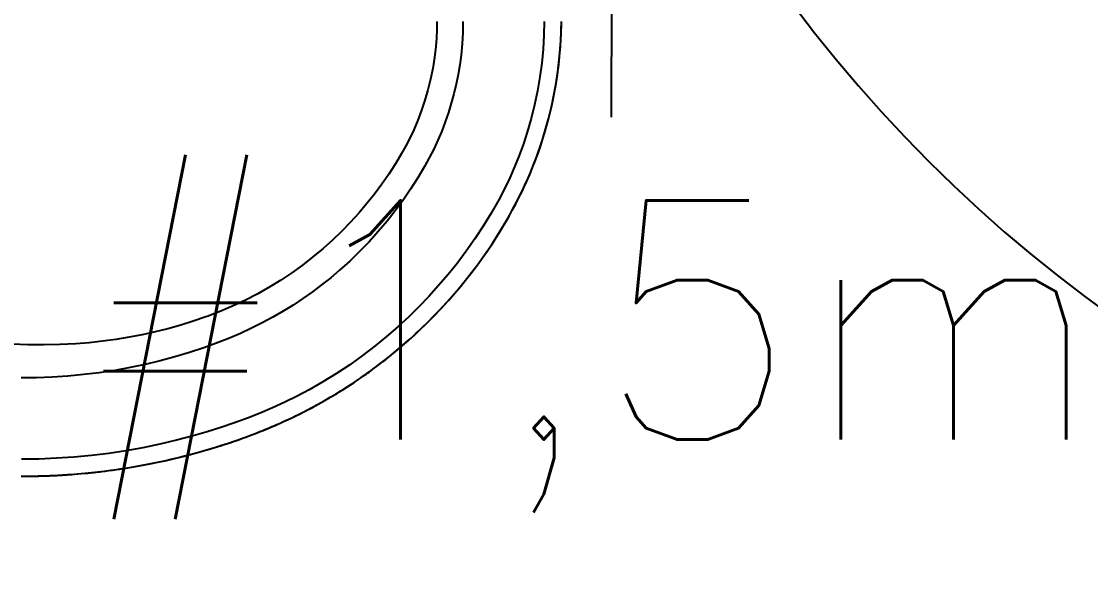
# Model space of a CAD drawing. Header units: metres. Extents: x 2442 to 5008, y 1070 to 2228.
# Drawn here: x 2512.7901 to 2513.2376, y 1093.7198 to 1093.9541 of the extents above; entities that cross this region are included whole.
import ezdxf
from ezdxf.enums import TextEntityAlignment as Align

# ---------------------------------------------------------------- set-up
doc = ezdxf.new("R2010")
doc.units = ezdxf.units.M
for name, color, linetype in [('ARQ LAYOUT', 252, 'Continuous'), ('ARQ-TEXTO3', 3, 'Continuous'), ('FIACAO', 7, 'Continuous'), ('INDICACAO_BIT_FIACAO', 10, 'Continuous')]:
    doc.layers.add(name, color=color, linetype=linetype)
doc.styles.add('ROMANS', font='ROMANS.SHX')

# ---------------------------------------------------------------- blocks, each defined once
blk = doc.blocks.new('A$C072D13A2')
for p, q in [((-0.13482, -0.33462), (-0.13457, -0.32795)), ((-0.18977, -0.33184), (-0.18975, -0.33557)), ((-0.18975, -0.33557), (-0.18975, -0.336)), ((-0.18973, -0.33532), (-0.18972, -0.33576)), ((-0.18258, -0.33921), (-0.1827, -0.33187)), ((-0.14859, -0.3382), (-0.14866, -0.33179)), ((-0.13487, -0.34129), (-0.13482, -0.33462)), ((-0.18975, -0.336), (-0.18975, -0.33629)), ((-0.18975, -0.33629), (-0.18974, -0.33653)), ((-0.18974, -0.33653), (-0.18974, -0.33686)), ((-0.18974, -0.33686), (-0.18973, -0.33731)), ((-0.18973, -0.33731), (-0.18972, -0.33785)), ((-0.18972, -0.33576), (-0.18972, -0.33613)), ((-0.18972, -0.33613), (-0.18971, -0.33633)), ((-0.18972, -0.33785), (-0.18969, -0.33917)), ((-0.18971, -0.33633), (-0.18971, -0.3366)), ((-0.18971, -0.3366), (-0.18971, -0.33694)), ((-0.18971, -0.33694), (-0.1897, -0.33737)), ((-0.1897, -0.33737), (-0.18969, -0.33788)), ((-0.18969, -0.33788), (-0.18968, -0.33849)), ((-0.18969, -0.33917), (-0.18967, -0.34013)), ((-0.18968, -0.33849), (-0.18966, -0.33903)), ((-0.18966, -0.33903), (-0.18965, -0.33944)), ((-0.18965, -0.33944), (-0.18964, -0.33986)), ((-0.18964, -0.33986), (-0.18957, -0.34212)), ((-0.18228, -0.34655), (-0.18258, -0.33921)), ((-0.14834, -0.34477), (-0.14859, -0.3382)), ((-0.18967, -0.34013), (-0.18964, -0.34109)), ((-0.18964, -0.34109), (-0.18961, -0.34204)), ((-0.18961, -0.34204), (-0.18957, -0.34299)), ((-0.18957, -0.34212), (-0.18954, -0.34294)), ((-0.18957, -0.34299), (-0.18955, -0.34367)), ((-0.18955, -0.34367), (-0.18952, -0.34421)), ((-0.18954, -0.34294), (-0.18951, -0.34376)), ((-0.18952, -0.34421), (-0.18951, -0.34447)), ((-0.18951, -0.34376), (-0.18949, -0.34425)), ((-0.18951, -0.34447), (-0.1895, -0.34485)), ((-0.18949, -0.34425), (-0.18947, -0.34465)), ((-0.13472, -0.34795), (-0.13487, -0.34129)), ((-0.1895, -0.34485), (-0.18947, -0.34537)), ((-0.18947, -0.34465), (-0.18945, -0.34524)), ((-0.18947, -0.34537), (-0.18944, -0.34602)), ((-0.18945, -0.34524), (-0.18941, -0.34604)), ((-0.18944, -0.34602), (-0.1894, -0.3468)), ((-0.18941, -0.34604), (-0.18936, -0.34703)), ((-0.1894, -0.3468), (-0.18936, -0.3475)), ((-0.18936, -0.34703), (-0.18931, -0.34794)), ((-0.18936, -0.3475), (-0.18932, -0.34828)), ((-0.18932, -0.34828), (-0.18927, -0.34914)), ((-0.18931, -0.34794), (-0.18925, -0.34898)), ((-0.18925, -0.34898), (-0.1892, -0.34987)), ((-0.18178, -0.35388), (-0.18228, -0.34655)), ((-0.14791, -0.35134), (-0.14834, -0.34477)), ((-0.13437, -0.35461), (-0.13472, -0.34795)), ((-0.18927, -0.34914), (-0.18923, -0.34985)), ((-0.18923, -0.34985), (-0.18919, -0.35044)), ((-0.1892, -0.34987), (-0.18915, -0.35059)), ((-0.18919, -0.35044), (-0.18915, -0.35101)), ((-0.18915, -0.35059), (-0.1891, -0.35129)), ((-0.18915, -0.35101), (-0.18911, -0.35156)), ((-0.18911, -0.35156), (-0.18902, -0.35293)), ((-0.1891, -0.35129), (-0.18906, -0.35196)), ((-0.18906, -0.35196), (-0.18901, -0.3526)), ((-0.18902, -0.35293), (-0.18892, -0.35416)), ((-0.18901, -0.3526), (-0.1888, -0.35529)), ((-0.14729, -0.3579), (-0.14791, -0.35134)), ((-0.18892, -0.35416), (-0.18881, -0.35549)), ((-0.18881, -0.35549), (-0.18869, -0.35695)), ((-0.1888, -0.35529), (-0.18853, -0.35836)), ((-0.18869, -0.35695), (-0.18856, -0.35836)), ((-0.18109, -0.36119), (-0.18178, -0.35388)), ((-0.14649, -0.36443), (-0.14729, -0.3579)), ((-0.13392, -0.36022), (-0.13437, -0.35461)), ((-0.18856, -0.35836), (-0.18843, -0.35972)), ((-0.18853, -0.35836), (-0.18824, -0.36123)), ((-0.18843, -0.35972), (-0.18834, -0.36061)), ((-0.18834, -0.36061), (-0.18825, -0.36148)), ((-0.18825, -0.36148), (-0.18816, -0.36232)), ((-0.18824, -0.36123), (-0.18795, -0.3639)), ((-0.18816, -0.36232), (-0.18807, -0.36315)), ((-0.1802, -0.36847), (-0.18109, -0.36119)), ((-0.13331, -0.36581), (-0.13392, -0.36022)), ((-0.18807, -0.36315), (-0.18797, -0.36395)), ((-0.18797, -0.36395), (-0.18788, -0.36473)), ((-0.18795, -0.3639), (-0.18779, -0.36526)), ((-0.18788, -0.36473), (-0.18778, -0.36558)), ((-0.18779, -0.36526), (-0.18759, -0.36689)), ((-0.18778, -0.36558), (-0.1873, -0.36935)), ((-0.18759, -0.36689), (-0.18739, -0.36849)), ((-0.1455, -0.37094), (-0.14649, -0.36443)), ((-0.13256, -0.37139), (-0.13331, -0.36581)), ((-0.18739, -0.36849), (-0.18717, -0.37007)), ((-0.1873, -0.36935), (-0.18679, -0.37295)), ((-0.18717, -0.37007), (-0.18696, -0.37162)), ((-0.17912, -0.37559), (-0.1802, -0.36847)), ((-0.14433, -0.37741), (-0.1455, -0.37094)), ((-0.13165, -0.37694), (-0.13256, -0.37139)), ((-0.18696, -0.37162), (-0.18673, -0.37315)), ((-0.18679, -0.37295), (-0.18626, -0.37636)), ((-0.18673, -0.37315), (-0.18624, -0.37635)), ((-0.17785, -0.38269), (-0.17912, -0.37559)), ((-0.18626, -0.37636), (-0.18571, -0.37961)), ((-0.18624, -0.37635), (-0.18572, -0.37943)), ((-0.18572, -0.37943), (-0.18518, -0.38241)), ((-0.18571, -0.37961), (-0.18516, -0.3827)), ((-0.14302, -0.38366), (-0.14433, -0.37741)), ((-0.1306, -0.38247), (-0.13165, -0.37694)), ((-0.18518, -0.38241), (-0.18464, -0.38529)), ((-0.18516, -0.3827), (-0.1846, -0.38562)), ((-0.17639, -0.38975), (-0.17785, -0.38269)), ((-0.14153, -0.38989), (-0.14302, -0.38366)), ((-0.12941, -0.38786), (-0.1306, -0.38247)), ((-0.18464, -0.38529), (-0.18435, -0.38671)), ((-0.1846, -0.38562), (-0.18392, -0.38891)), ((-0.18435, -0.38671), (-0.18405, -0.38818)), ((-0.18405, -0.38818), (-0.18375, -0.38963)), ((-0.18392, -0.38891), (-0.18314, -0.39254)), ((-0.12808, -0.39321), (-0.12941, -0.38786)), ((-0.18375, -0.38963), (-0.18344, -0.39104)), ((-0.18344, -0.39104), (-0.18314, -0.39243)), ((-0.18314, -0.39243), (-0.18283, -0.39379)), ((-0.18314, -0.39254), (-0.18235, -0.39591)), ((-0.17474, -0.39677), (-0.17639, -0.38975)), ((-0.13987, -0.39607), (-0.14153, -0.38989)), ((-0.12659, -0.39853), (-0.12808, -0.39321)), ((-0.18283, -0.39379), (-0.18252, -0.39511)), ((-0.18252, -0.39511), (-0.18192, -0.39761)), ((-0.18235, -0.39591), (-0.18148, -0.39947)), ((-0.18192, -0.39761), (-0.18128, -0.40016)), ((-0.1729, -0.40373), (-0.17474, -0.39677)), ((-0.13804, -0.4022), (-0.13987, -0.39607)), ((-0.18148, -0.39947), (-0.1806, -0.40286)), ((-0.18128, -0.40016), (-0.18064, -0.40263)), ((-0.18064, -0.40263), (-0.17999, -0.40504)), ((-0.13604, -0.40827), (-0.13804, -0.4022)), ((-0.12495, -0.4038), (-0.12659, -0.39853)), ((-0.1806, -0.40286), (-0.17973, -0.40607)), ((-0.17999, -0.40504), (-0.1793, -0.40749)), ((-0.17973, -0.40607), (-0.17879, -0.40933)), ((-0.17121, -0.40956), (-0.1729, -0.40373)), ((-0.12317, -0.40902), (-0.12495, -0.4038)), ((-0.1793, -0.40749), (-0.17859, -0.40996)), ((-0.17879, -0.40933), (-0.17844, -0.41053)), ((-0.17859, -0.40996), (-0.17788, -0.41233)), ((-0.17844, -0.41053), (-0.1781, -0.41167)), ((-0.1781, -0.41167), (-0.17776, -0.4128)), ((-0.1694, -0.41535), (-0.17121, -0.40956)), ((-0.13388, -0.41429), (-0.13604, -0.40827)), ((-0.12278, -0.41008), (-0.12317, -0.40902)), ((-0.12267, -0.41038), (-0.12278, -0.41008)), ((-0.12077, -0.4153), (-0.12267, -0.41038)), ((-0.17788, -0.41233), (-0.17759, -0.41327)), ((-0.17776, -0.4128), (-0.1774, -0.41396)), ((-0.17759, -0.41327), (-0.17729, -0.41424)), ((-0.1774, -0.41396), (-0.17702, -0.41516)), ((-0.17729, -0.41424), (-0.17697, -0.41524)), ((-0.17702, -0.41516), (-0.17664, -0.41635)), ((-0.17697, -0.41524), (-0.17666, -0.41623)), ((-0.16744, -0.4211), (-0.1694, -0.41535)), ((-0.13203, -0.41898), (-0.13388, -0.41429)), ((-0.11851, -0.42055), (-0.12077, -0.4153)), ((-0.17666, -0.41623), (-0.17642, -0.41696)), ((-0.17664, -0.41635), (-0.17636, -0.41723)), ((-0.17642, -0.41696), (-0.17617, -0.41775)), ((-0.17636, -0.41723), (-0.17577, -0.419)), ((-0.17617, -0.41775), (-0.17589, -0.41858)), ((-0.17589, -0.41858), (-0.1756, -0.41946)), ((-0.17577, -0.419), (-0.17511, -0.42097)), ((-0.1756, -0.41946), (-0.17527, -0.42044)), ((-0.17527, -0.42044), (-0.17491, -0.42147)), ((-0.13004, -0.42362), (-0.13203, -0.41898)), ((-0.11607, -0.42573), (-0.11851, -0.42055)), ((-0.17511, -0.42097), (-0.17436, -0.42312)), ((-0.17491, -0.42147), (-0.17454, -0.42255)), ((-0.17454, -0.42255), (-0.17414, -0.42368)), ((-0.17436, -0.42312), (-0.17389, -0.42444)), ((-0.17414, -0.42368), (-0.17371, -0.42487)), ((-0.17389, -0.42444), (-0.17339, -0.42581)), ((-0.17371, -0.42487), (-0.17326, -0.42611)), ((-0.16548, -0.42644), (-0.16744, -0.4211)), ((-0.12791, -0.4282), (-0.13004, -0.42362)), ((-0.17339, -0.42581), (-0.17278, -0.42744)), ((-0.17326, -0.42611), (-0.17277, -0.42742)), ((-0.17278, -0.42744), (-0.17218, -0.42902)), ((-0.17277, -0.42742), (-0.17231, -0.42865)), ((-0.17231, -0.42865), (-0.17187, -0.4298)), ((-0.17218, -0.42902), (-0.17163, -0.43045)), ((-0.16337, -0.43174), (-0.16548, -0.42644)), ((-0.12566, -0.43267), (-0.12791, -0.4282)), ((-0.11343, -0.4308), (-0.11607, -0.42573)), ((-0.17187, -0.4298), (-0.17146, -0.43085)), ((-0.17163, -0.43045), (-0.17113, -0.43171)), ((-0.17146, -0.43085), (-0.17107, -0.43181)), ((-0.17113, -0.43171), (-0.17061, -0.43301)), ((-0.17107, -0.43181), (-0.17072, -0.43269)), ((-0.17072, -0.43269), (-0.17041, -0.43347)), ((-0.17061, -0.43301), (-0.17017, -0.43409)), ((-0.17041, -0.43347), (-0.16998, -0.43451)), ((-0.16114, -0.43698), (-0.16337, -0.43174)), ((-0.12328, -0.43708), (-0.12566, -0.43267)), ((-0.11061, -0.43578), (-0.11343, -0.4308)), ((-0.17017, -0.43409), (-0.1698, -0.43498)), ((-0.16998, -0.43451), (-0.16964, -0.43533)), ((-0.1698, -0.43498), (-0.16951, -0.43568)), ((-0.16964, -0.43533), (-0.16957, -0.43549)), ((-0.16957, -0.43549), (-0.16951, -0.43564)), ((-0.16951, -0.43564), (-0.16946, -0.43577)), ((-0.16951, -0.43568), (-0.16938, -0.43599)), ((-0.16946, -0.43577), (-0.1694, -0.4359)), ((-0.1694, -0.4359), (-0.16932, -0.4361)), ((-0.16938, -0.43599), (-0.16912, -0.4366)), ((-0.16932, -0.4361), (-0.16918, -0.43643)), ((-0.16918, -0.43643), (-0.16904, -0.43675)), ((-0.16912, -0.4366), (-0.16881, -0.43733)), ((-0.16904, -0.43675), (-0.16823, -0.43863)), ((-0.16881, -0.43733), (-0.1685, -0.43806)), ((-0.1685, -0.43806), (-0.16819, -0.43876)), ((-0.15876, -0.44216), (-0.16114, -0.43698)), ((-0.12076, -0.44141), (-0.12328, -0.43708)), ((-0.10772, -0.44047), (-0.11061, -0.43578)), ((-0.16823, -0.43863), (-0.16744, -0.44043)), ((-0.16819, -0.43876), (-0.16789, -0.43944)), ((-0.16789, -0.43944), (-0.16759, -0.44011)), ((-0.16759, -0.44011), (-0.1668, -0.44187)), ((-0.16744, -0.44043), (-0.16667, -0.44214)), ((-0.1668, -0.44187), (-0.16605, -0.4435)), ((-0.16667, -0.44214), (-0.16592, -0.44375)), ((-0.15624, -0.44727), (-0.15876, -0.44216)), ((-0.11819, -0.44557), (-0.12076, -0.44141)), ((-0.10466, -0.44506), (-0.10772, -0.44047)), ((-0.16605, -0.4435), (-0.16533, -0.44503)), ((-0.16592, -0.44375), (-0.1652, -0.44529)), ((-0.16533, -0.44503), (-0.16457, -0.44661)), ((-0.1652, -0.44529), (-0.16438, -0.44698)), ((-0.16457, -0.44661), (-0.16377, -0.44825)), ((-0.16438, -0.44698), (-0.16338, -0.44899)), ((-0.15357, -0.4523), (-0.15624, -0.44727)), ((-0.11549, -0.44964), (-0.11819, -0.44557)), ((-0.10145, -0.44953), (-0.10466, -0.44506)), ((-0.16377, -0.44825), (-0.16298, -0.44982)), ((-0.16338, -0.44899), (-0.16238, -0.45097)), ((-0.16298, -0.44982), (-0.1622, -0.45134)), ((-0.16238, -0.45097), (-0.16136, -0.45291)), ((-0.1622, -0.45134), (-0.16143, -0.45281)), ((-0.11267, -0.45364), (-0.11549, -0.44964)), ((-0.09807, -0.45389), (-0.10145, -0.44953)), ((-0.16143, -0.45281), (-0.16068, -0.45422)), ((-0.16136, -0.45291), (-0.16034, -0.45482)), ((-0.16068, -0.45422), (-0.15997, -0.45553)), ((-0.16034, -0.45482), (-0.15967, -0.45605)), ((-0.15997, -0.45553), (-0.15895, -0.45737)), ((-0.15967, -0.45605), (-0.15896, -0.45733)), ((-0.15028, -0.45807), (-0.15357, -0.4523)), ((-0.10977, -0.45752), (-0.11267, -0.45364)), ((-0.09455, -0.45813), (-0.09807, -0.45389)), ((-0.15896, -0.45733), (-0.15821, -0.45865)), ((-0.15895, -0.45737), (-0.15788, -0.45926)), ((-0.15821, -0.45865), (-0.15742, -0.46003)), ((-0.15788, -0.45926), (-0.15677, -0.46116)), ((-0.15742, -0.46003), (-0.1571, -0.46058)), ((-0.1571, -0.46058), (-0.15677, -0.46114)), ((-0.14679, -0.46373), (-0.15028, -0.45807)), ((-0.10675, -0.46132), (-0.10977, -0.45752)), ((-0.09105, -0.46204), (-0.09455, -0.45813)), ((-0.15677, -0.46114), (-0.15644, -0.46171)), ((-0.15677, -0.46116), (-0.15526, -0.46369)), ((-0.15644, -0.46171), (-0.15609, -0.46229)), ((-0.15609, -0.46229), (-0.15575, -0.46287)), ((-0.15575, -0.46287), (-0.15539, -0.46346)), ((-0.15539, -0.46346), (-0.15505, -0.46401)), ((-0.15526, -0.46369), (-0.15502, -0.46407)), ((-0.15505, -0.46401), (-0.15488, -0.4643)), ((-0.15502, -0.46407), (-0.15491, -0.46425)), ((-0.15491, -0.46425), (-0.15479, -0.46445)), ((-0.15488, -0.4643), (-0.15439, -0.4651)), ((-0.15479, -0.46445), (-0.15467, -0.46465)), ((-0.15467, -0.46465), (-0.15454, -0.46487)), ((-0.15454, -0.46487), (-0.15411, -0.46556)), ((-0.15439, -0.4651), (-0.15378, -0.46608)), ((-0.14312, -0.46927), (-0.14679, -0.46373)), ((-0.10362, -0.46503), (-0.10675, -0.46132)), ((-0.0998, -0.46928), (-0.10362, -0.46503)), ((-0.08741, -0.46584), (-0.09105, -0.46204)), ((-0.15411, -0.46556), (-0.1536, -0.46638)), ((-0.15378, -0.46608), (-0.15305, -0.46722)), ((-0.1536, -0.46638), (-0.15299, -0.46733)), ((-0.15305, -0.46722), (-0.15221, -0.46854)), ((-0.15299, -0.46733), (-0.15229, -0.46843)), ((-0.15229, -0.46843), (-0.15148, -0.46967)), ((-0.15221, -0.46854), (-0.15124, -0.47003)), ((-0.15148, -0.46967), (-0.15055, -0.47107)), ((-0.13926, -0.47468), (-0.14312, -0.46927)), ((-0.09583, -0.47339), (-0.0998, -0.46928)), ((-0.08365, -0.46952), (-0.08741, -0.46584)), ((-0.07977, -0.47306), (-0.08365, -0.46952)), ((-0.15124, -0.47003), (-0.15014, -0.47168)), ((-0.15055, -0.47107), (-0.14949, -0.47264)), ((-0.15014, -0.47168), (-0.14899, -0.47336)), ((-0.14949, -0.47264), (-0.1489, -0.47351)), ((-0.14899, -0.47336), (-0.14799, -0.47481)), ((-0.1489, -0.47351), (-0.14834, -0.47432)), ((-0.14834, -0.47432), (-0.14779, -0.47511)), ((-0.09172, -0.47737), (-0.09583, -0.47339)), ((-0.07577, -0.47647), (-0.07977, -0.47306)), ((-0.14799, -0.47481), (-0.14703, -0.47617)), ((-0.14779, -0.47511), (-0.14724, -0.47588)), ((-0.14724, -0.47588), (-0.1467, -0.47664)), ((-0.14703, -0.47617), (-0.14612, -0.47743)), ((-0.1467, -0.47664), (-0.14618, -0.47737)), ((-0.14618, -0.47737), (-0.14499, -0.479)), ((-0.14612, -0.47743), (-0.14527, -0.47861)), ((-0.14527, -0.47861), (-0.14447, -0.47969)), ((-0.13523, -0.47996), (-0.13926, -0.47468)), ((-0.08748, -0.48121), (-0.09172, -0.47737)), ((-0.07177, -0.47964), (-0.07577, -0.47647)), ((-0.14499, -0.479), (-0.14387, -0.4805)), ((-0.14447, -0.47969), (-0.14388, -0.48048)), ((-0.14388, -0.48048), (-0.14333, -0.48121)), ((-0.14387, -0.4805), (-0.14325, -0.48132)), ((-0.14333, -0.48121), (-0.1426, -0.48218)), ((-0.14325, -0.48132), (-0.14239, -0.48245)), ((-0.1426, -0.48218), (-0.14181, -0.48319)), ((-0.14239, -0.48245), (-0.14149, -0.48362)), ((-0.14181, -0.48319), (-0.14103, -0.48419)), ((-0.13136, -0.48472), (-0.13523, -0.47996)), ((-0.08312, -0.4849), (-0.08748, -0.48121)), ((-0.06767, -0.48269), (-0.07177, -0.47964)), ((-0.06346, -0.4856), (-0.06767, -0.48269)), ((-0.14149, -0.48362), (-0.14057, -0.48478)), ((-0.14103, -0.48419), (-0.14025, -0.48517)), ((-0.14057, -0.48478), (-0.13964, -0.48595)), ((-0.14025, -0.48517), (-0.13772, -0.48829)), ((-0.13964, -0.48595), (-0.1387, -0.48711)), ((-0.1387, -0.48711), (-0.13584, -0.49054)), ((-0.12734, -0.48935), (-0.13136, -0.48472)), ((-0.07875, -0.48834), (-0.08312, -0.4849)), ((-0.05917, -0.48837), (-0.06346, -0.4856)), ((-0.13772, -0.48829), (-0.13524, -0.49124)), ((-0.13584, -0.49054), (-0.13291, -0.4939)), ((-0.13524, -0.49124), (-0.1328, -0.49402)), ((-0.12318, -0.49387), (-0.12734, -0.48935)), ((-0.07428, -0.49163), (-0.07875, -0.48834)), ((-0.06969, -0.49477), (-0.07428, -0.49163)), ((-0.05479, -0.49099), (-0.05917, -0.48837)), ((-0.05166, -0.49273), (-0.05479, -0.49099)), ((-0.13291, -0.4939), (-0.13199, -0.49493)), ((-0.1328, -0.49402), (-0.13043, -0.49664)), ((-0.13199, -0.49493), (-0.13106, -0.49595)), ((-0.13106, -0.49595), (-0.13013, -0.49697)), ((-0.13043, -0.49664), (-0.12786, -0.49938)), ((-0.11889, -0.49825), (-0.12318, -0.49387)), ((-0.06501, -0.49776), (-0.06969, -0.49477)), ((-0.04892, -0.49415), (-0.05166, -0.49273)), ((-0.0449, -0.49605), (-0.04892, -0.49415)), ((-0.04081, -0.49779), (-0.0449, -0.49605)), ((-0.13013, -0.49697), (-0.12913, -0.49803)), ((-0.12913, -0.49803), (-0.12803, -0.49919)), ((-0.12803, -0.49919), (-0.12644, -0.50084)), ((-0.12786, -0.49938), (-0.12514, -0.50216)), ((-0.12644, -0.50084), (-0.12482, -0.50249)), ((-0.11454, -0.50244), (-0.11889, -0.49825)), ((-0.06023, -0.50059), (-0.06501, -0.49776)), ((-0.05662, -0.50257), (-0.06023, -0.50059)), ((-0.03665, -0.49936), (-0.04081, -0.49779)), ((-0.03244, -0.50077), (-0.03665, -0.49936)), ((-0.02817, -0.50201), (-0.03244, -0.50077)), ((-0.12514, -0.50216), (-0.12193, -0.50533)), ((-0.12482, -0.50249), (-0.12316, -0.50413)), ((-0.12316, -0.50413), (-0.12147, -0.50577)), ((-0.12193, -0.50533), (-0.1187, -0.50838)), ((-0.11006, -0.5065), (-0.11454, -0.50244)), ((-0.05295, -0.50442), (-0.05662, -0.50257)), ((-0.04922, -0.50615), (-0.05295, -0.50442)), ((-0.02371, -0.5031), (-0.02817, -0.50201)), ((-0.0192, -0.50401), (-0.02371, -0.5031)), ((-0.01466, -0.50474), (-0.0192, -0.50401)), ((-0.0101, -0.50527), (-0.01466, -0.50474)), ((-0.00659, -0.50555), (-0.0101, -0.50527)), ((-0.00307, -0.50572), (-0.00659, -0.50555)), ((-0.12147, -0.50577), (-0.11975, -0.5074)), ((-0.11975, -0.5074), (-0.11799, -0.50902)), ((-0.1187, -0.50838), (-0.11546, -0.5113)), ((-0.11799, -0.50902), (-0.11621, -0.51064)), ((-0.10546, -0.51042), (-0.11006, -0.5065)), ((-0.04543, -0.50776), (-0.04922, -0.50615)), ((-0.04159, -0.50923), (-0.04543, -0.50776)), ((-0.0377, -0.51058), (-0.04159, -0.50923)), ((0.00045, -0.50577), (-0.00307, -0.50572)), ((-0.11621, -0.51064), (-0.11439, -0.51224)), ((-0.11546, -0.5113), (-0.11206, -0.51425)), ((-0.11439, -0.51224), (-0.11023, -0.51578)), ((-0.11206, -0.51425), (-0.10851, -0.51719)), ((-0.10074, -0.5142), (-0.10546, -0.51042)), ((-0.09566, -0.51802), (-0.10074, -0.5142)), ((-0.03377, -0.51179), (-0.0377, -0.51058)), ((-0.0298, -0.51287), (-0.03377, -0.51179)), ((-0.0258, -0.51382), (-0.0298, -0.51287)), ((-0.02176, -0.51464), (-0.0258, -0.51382)), ((-0.11023, -0.51578), (-0.10588, -0.51928)), ((-0.10851, -0.51719), (-0.10493, -0.52002)), ((-0.09046, -0.52169), (-0.09566, -0.51802)), ((-0.0177, -0.51531), (-0.02176, -0.51464)), ((-0.01362, -0.51586), (-0.0177, -0.51531)), ((-0.00895, -0.5163), (-0.01362, -0.51586)), ((-0.00425, -0.51658), (-0.00895, -0.5163)), ((0.00045, -0.51667), (-0.00425, -0.51658)), ((-0.10588, -0.51928), (-0.10135, -0.52272)), ((-0.10493, -0.52002), (-0.10132, -0.52274)), ((-0.10135, -0.52272), (-0.09852, -0.52477)), ((-0.10132, -0.52274), (-0.09765, -0.52539)), ((-0.08514, -0.52519), (-0.09046, -0.52169)), ((-0.09852, -0.52477), (-0.09547, -0.5269)), ((-0.09765, -0.52539), (-0.09381, -0.52803)), ((-0.09547, -0.5269), (-0.09238, -0.52898)), ((-0.07971, -0.52851), (-0.08514, -0.52519)), ((-0.09381, -0.52803), (-0.09132, -0.52967)), ((-0.09238, -0.52898), (-0.08928, -0.53098)), ((-0.09132, -0.52967), (-0.08885, -0.53126)), ((-0.08928, -0.53098), (-0.08759, -0.53204)), ((-0.08885, -0.53126), (-0.08628, -0.53285)), ((-0.08759, -0.53204), (-0.08585, -0.53311)), ((-0.07418, -0.53164), (-0.07971, -0.52851)), ((-0.06964, -0.534), (-0.07418, -0.53164)), ((-0.08628, -0.53285), (-0.08382, -0.53433)), ((-0.08585, -0.53311), (-0.08421, -0.5341)), ((-0.08421, -0.5341), (-0.08226, -0.53524)), ((-0.08382, -0.53433), (-0.08095, -0.53599)), ((-0.08226, -0.53524), (-0.08045, -0.53627)), ((-0.08095, -0.53599), (-0.07828, -0.53747)), ((-0.08045, -0.53627), (-0.07855, -0.53733)), ((-0.06502, -0.53623), (-0.06964, -0.534)), ((-0.06033, -0.5383), (-0.06502, -0.53623)), ((-0.07855, -0.53733), (-0.0759, -0.53875)), ((-0.07828, -0.53747), (-0.07522, -0.5391)), ((-0.0759, -0.53875), (-0.07326, -0.5401)), ((-0.07522, -0.5391), (-0.07221, -0.54063)), ((-0.07326, -0.5401), (-0.07064, -0.54139)), ((-0.07221, -0.54063), (-0.06925, -0.54205)), ((-0.07064, -0.54139), (-0.06803, -0.54262)), ((-0.05558, -0.54022), (-0.06033, -0.5383)), ((-0.05077, -0.54198), (-0.05558, -0.54022)), ((-0.06925, -0.54205), (-0.06636, -0.54338)), ((-0.06803, -0.54262), (-0.06545, -0.54378)), ((-0.06636, -0.54338), (-0.06353, -0.54461)), ((-0.06545, -0.54378), (-0.0629, -0.54488)), ((-0.06353, -0.54461), (-0.06069, -0.54578)), ((-0.0629, -0.54488), (-0.06025, -0.54596)), ((-0.06069, -0.54578), (-0.05762, -0.54698)), ((-0.04591, -0.54358), (-0.05077, -0.54198)), ((-0.0402, -0.54524), (-0.04591, -0.54358)), ((-0.03442, -0.54667), (-0.0402, -0.54524)), ((-0.06025, -0.54596), (-0.0574, -0.54707)), ((-0.05762, -0.54698), (-0.05479, -0.54803)), ((-0.0574, -0.54707), (-0.05466, -0.54808)), ((-0.05479, -0.54803), (-0.05195, -0.54902)), ((-0.05466, -0.54808), (-0.05187, -0.54905)), ((-0.05195, -0.54902), (-0.0491, -0.54996)), ((-0.05187, -0.54905), (-0.04904, -0.54998)), ((-0.0491, -0.54996), (-0.04623, -0.55084)), ((-0.04904, -0.54998), (-0.04618, -0.55086)), ((-0.0286, -0.54789), (-0.03442, -0.54667)), ((-0.02274, -0.54889), (-0.0286, -0.54789)), ((-0.01697, -0.54964), (-0.02274, -0.54889)), ((-0.01118, -0.55018), (-0.01697, -0.54964)), ((-0.00537, -0.55051), (-0.01118, -0.55018)), ((-0.04623, -0.55084), (-0.04336, -0.55167)), ((-0.04618, -0.55086), (-0.04328, -0.5517)), ((-0.04336, -0.55167), (-0.04041, -0.55247)), ((-0.04328, -0.5517), (-0.04028, -0.55251)), ((-0.04041, -0.55247), (-0.03655, -0.55342)), ((-0.04028, -0.55251), (-0.03537, -0.5537)), ((-0.03655, -0.55342), (-0.03272, -0.55427)), ((-0.03537, -0.5537), (-0.03045, -0.55475)), ((-0.03272, -0.55427), (-0.02894, -0.55502)), ((-0.03045, -0.55475), (-0.02554, -0.55563)), ((0.00045, -0.55064), (-0.00537, -0.55051)), ((-0.02894, -0.55502), (-0.0252, -0.55568)), ((-0.02554, -0.55563), (-0.02186, -0.5562)), ((-0.0252, -0.55568), (-0.0215, -0.55624)), ((-0.02186, -0.5562), (-0.01802, -0.5567)), ((-0.0215, -0.55624), (-0.01766, -0.55673)), ((-0.01802, -0.5567), (-0.01412, -0.55712)), ((-0.01766, -0.55673), (-0.01427, -0.55709)), ((-0.01427, -0.55709), (-0.01094, -0.55738)), ((-0.01412, -0.55712), (-0.01024, -0.55745)), ((-0.01094, -0.55738), (-0.00758, -0.5576)), ((-0.01024, -0.55745), (-0.00909, -0.55753)), ((-0.00909, -0.55753), (-0.00793, -0.5576)), ((-0.00793, -0.5576), (-0.00675, -0.55766)), ((-0.00758, -0.5576), (-0.00684, -0.55764)), ((-0.00684, -0.55764), (-0.00608, -0.55768)), ((-0.00675, -0.55766), (-0.00556, -0.55772)), ((-0.00608, -0.55768), (-0.00532, -0.55771)), ((-0.00556, -0.55772), (-0.00428, -0.55777)), ((-0.00532, -0.55771), (-0.00451, -0.55775)), ((-0.00451, -0.55775), (-0.00368, -0.55777)), ((-0.00428, -0.55777), (-0.00305, -0.55781)), ((-0.00368, -0.55777), (-0.00295, -0.5578)), ((-0.00305, -0.55781), (-0.00224, -0.55784)), ((-0.00295, -0.5578), (-0.0025, -0.55781)), ((-0.0025, -0.55781), (-0.00212, -0.55782)), ((-0.00224, -0.55784), (-0.00142, -0.55785)), ((-0.00212, -0.55782), (-0.00169, -0.55783)), ((-0.00169, -0.55783), (-0.0011, -0.55784)), ((-0.00142, -0.55785), (-0.00028, -0.55787)), ((-0.0011, -0.55784), (-0.00047, -0.55785)), ((-0.00047, -0.55785), (0.00004, -0.55786)), ((-0.00028, -0.55787), (0.00046, -0.55788)), ((0.00004, -0.55786), (0.00045, -0.55786))]:
    blk.add_line(p, q)

msp = doc.modelspace()

# ---------------------------------------------------------------- linework, layer by layer
at = {"layer": 'ARQ-TEXTO3'}
msp.add_arc((2513.59415, 1094.31977), 0.6, 180, 270, dxfattribs=at)
at = {"layer": 'FIACAO', "color": 4, "lineweight": -3}
msp.add_line((2513.03722, 1094.10407), (2513.03701, 1093.91396), dxfattribs=at)

# ---------------------------------------------------------------- block references
at = {"layer": 'ARQ LAYOUT', "rotation": 90}
msp.add_blockref('A$C072D13A2', (2512.45828, 1093.95361), dxfattribs=at)

# ---------------------------------------------------------------- texts
at = {"layer": 'INDICACAO_BIT_FIACAO', "style": 'ROMANS'}
msp.add_text('#1,5mm²', height=0.1, dxfattribs=at).set_placement((2513.1181, 1093.87919), align=Align.TOP_CENTER)

doc.saveas('drawing.dxf')
